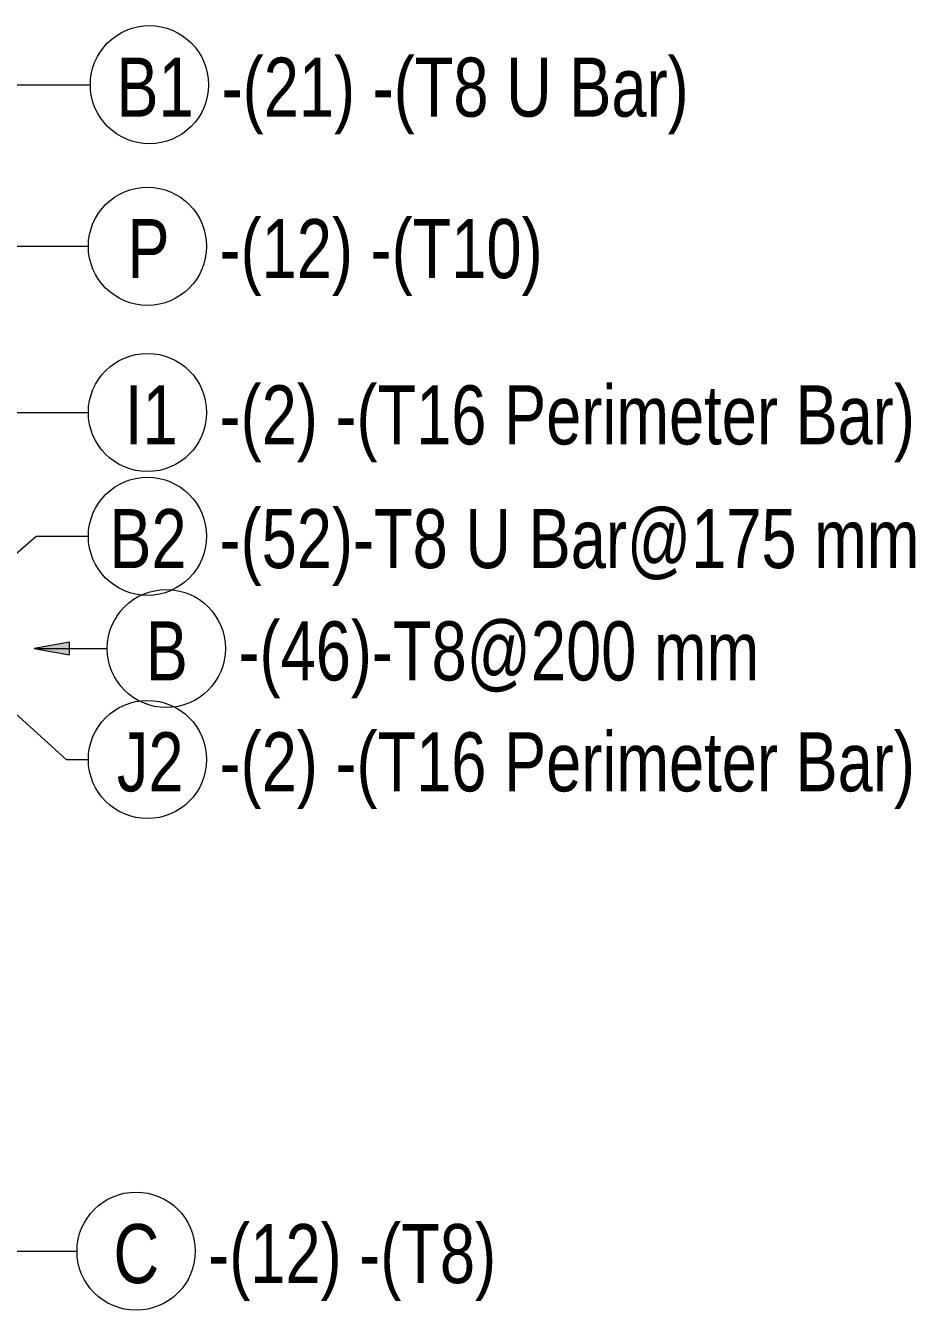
# Model space of a CAD drawing. Header units: millimetres. Extents: x 9013 to 19551, y 11604 to 23400.
# Drawn here: x 12327 to 13268, y 12273 to 13632 of the extents above; entities that cross this region are included whole.
import ezdxf

# ---------------------------------------------------------------- set-up
doc = ezdxf.new("R2010")
doc.units = ezdxf.units.MM
doc.layers.add('S-RBAR-IDEN', color=171, linetype='Continuous', lineweight=9)
doc.styles.add('Nirmala UI Semilight', font='NirmalaS.ttf', dxfattribs={"width": 0.8, "height": 62.5})

# ---------------------------------------------------------------- blocks, each defined once
blk = doc.blocks.new('M_Rebar Tag_rfa MARK - DOT 1 MM-794228-Elevation Top 1')
at = {"layer": 'S-RBAR-IDEN'}
blk.add_circle((12456.2, 13398.7), 62.5, dxfattribs=at)
blk = doc.blocks.new('M_Rebar Tag_rfa Dimension - ARROW-793927-Elevation Top 1')
at = {"layer": 'S-RBAR-IDEN'}
blk.add_circle((12456.2, 13091.9), 62.5, dxfattribs=at)
blk = doc.blocks.new('M_Rebar Tag_rfa MARK - ARROW-794226-Elevation Top 1')
at = {"layer": 'S-RBAR-IDEN'}
blk.add_circle((12456.2, 12855.7), 62.5, dxfattribs=at)

msp = doc.modelspace()

# ---------------------------------------------------------------- hatches: boundary and pattern name
at = {"layer": 'S-RBAR-IDEN'}
msp.add_hatch(color=256, dxfattribs=at).paths.add_polyline_path([(12336.3, 12973.1), (12373.8, 12966.5), (12373.8, 12979.7)])

# ---------------------------------------------------------------- linework, layer by layer
for p, q in [((12106.4, 13569.6), (12395.8, 13569.6)), ((12232.6, 13398.7), (12393.7, 13398.7)), ((12266.7, 13222.8), (12393.7, 13222.8)), ((12244.9, 13011.3), (12338.5, 13091.9)), ((12338.5, 13091.9), (12393.7, 13091.9)), ((12234.4, 12978.7), (12370.4, 12855.7)), ((12373.8, 12979.7), (12336.3, 12973.1)), ((12336.3, 12973.1), (12373.8, 12966.5)), ((12336.3, 12973.1), (12413.7, 12973.1)), ((12373.8, 12966.5), (12373.8, 12979.7)), ((12370.4, 12855.7), (12393.7, 12855.7)), ((12218.2, 12335.4), (12381.6, 12335.4))]:
    msp.add_line(p, q, dxfattribs=at)

# ---------------------------------------------------------------- block references
for name, p in [('M_Rebar Tag_rfa MARK - DOT 1 MM-794228-Elevation Top 1', (2.1, 171)), ('M_Rebar Tag_rfa MARK - DOT 1 MM-794228-Elevation Top 1', (0, 0)), ('M_Rebar Tag_rfa MARK - DOT 1 MM-794228-Elevation Top 1', (0, -175.8)), ('M_Rebar Tag_rfa Dimension - ARROW-793927-Elevation Top 1', (0, 0)), ('M_Rebar Tag_rfa Dimension - ARROW-793927-Elevation Top 1', (20, -118.8)), ('M_Rebar Tag_rfa MARK - ARROW-794226-Elevation Top 1', (0, 0)), ('M_Rebar Tag_rfa MARK - DOT 1 MM-794228-Elevation Top 1', (-12, -1063.2))]:
    msp.add_blockref(name, p, dxfattribs=at)

# ---------------------------------------------------------------- texts
at = {"layer": 'S-RBAR-IDEN', "char_height": 62.5, "attachment_point": 1, "style": 'Nirmala UI Semilight'}
for s, insert, width in [('B1', (12423.3, 13598.4), 80.169), ('-(21) -(T8 U Bar)', (12534.7, 13598.4), 577.215), ('-(12) -(T10)', (12532.5, 13427.5), 384.81), ('P', (12435, 13427.5), 46.498), ('-(2) -(T16 Perimeter Bar)', (12532.5, 13251.6), 873.839), ('I1', (12432.4, 13251.6), 52.911), ('B2', (12415.9, 13120.7), 92.996), ('-(52)-T8 U Bar@175 mm', (12532.5, 13120.7), 886.666), ('B', (12454.4, 13001.9), 48.101), ('-(46)-T8@200 mm', (12552.5, 13001.9), 678.228), ('J2', (12423.8, 12884.5), 73.755), ('-(2) -(T16 Perimeter Bar)', (12532.5, 12884.5), 873.839), ('C', (12420.3, 12364.2), 52.911), ('-(12) -(T8)', (12520.5, 12364.2), 352.742)]:
    msp.add_mtext(s, dxfattribs=dict(at, insert=insert, width=width))

doc.saveas('drawing.dxf')
